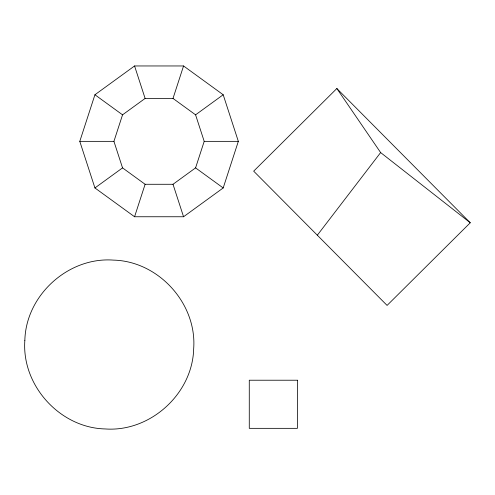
<?xml version="1.0" encoding="UTF-8"?>
<svg xmlns="http://www.w3.org/2000/svg" width="495" height="495" viewBox="0 0 495 495"><rect width="100%" height="100%" fill="white"/><g stroke="black" fill="none" stroke-linecap="round" stroke-linejoin="round"><path stroke-width="0.74" d="M79.788 141.353L94.929 94.755L134.566 65.959L183.558 65.959L223.196 94.755L238.336 141.353L223.196 187.952L183.558 216.754L134.566 216.754L94.929 187.952L79.788 141.353L113.924 141.353L122.543 114.828L145.115 98.431L173.009 98.431L195.581 114.828L204.2 141.353L195.581 167.885L173.009 184.282L145.115 184.282L122.543 167.885L113.924 141.353M134.566 216.754L145.115 184.282M173.009 98.431L183.558 65.959M317.32 235.205L380.636 152.571L336.848 88.525L253.681 171.159L387.084 305.415L470.25 222.781L336.848 88.525M94.929 187.952L122.543 167.885M195.581 114.828L223.196 94.755M204.2 141.353L238.336 141.353M122.543 114.828L94.929 94.755M223.196 187.952L195.581 167.885M380.636 152.571L470.25 222.781M134.566 65.959L145.115 98.431M173.009 184.282L183.558 216.754M24.849 340.374C21.502 385.432 59.957 427.859 105.119 428.942C150.171 432.29 192.598 393.834 193.681 348.672C197.029 303.621 158.579 261.193 113.417 260.11C68.36 256.763 25.932 295.212 24.849 340.374M297.396 380.222L249.276 380.222L249.276 428.342L297.396 428.342L297.396 380.222"/></g></svg>
